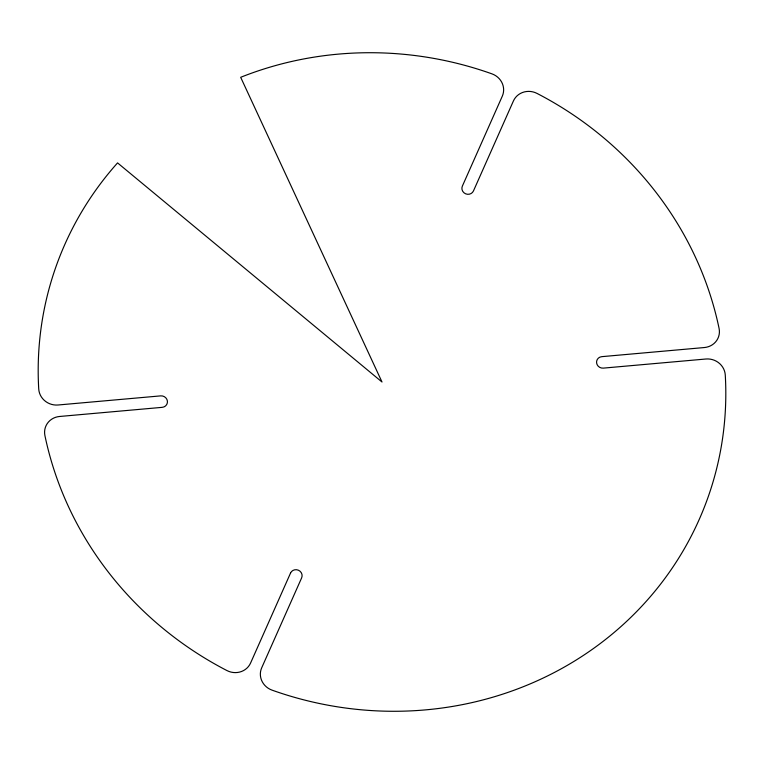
<?xml version="1.0" encoding="UTF-8"?>
<svg xmlns="http://www.w3.org/2000/svg" width="764" height="764" viewBox="0 0 764 764"><rect width="100%" height="100%" fill="white"/><g stroke="black" fill="none" stroke-linecap="round" stroke-linejoin="round"><path stroke-width="1.15" d="M290.549 573.038L250.582 663.037A17.295 16.359 19.4 0 1 226.975 670.582A345.815 327.173 19.4 0 1 44.914 435.547A17.295 16.359 19.4 0 1 59.592 416.476L162.197 407.346A6.055 5.73 19.4 0 0 167.402 401.081A6.055 5.73 19.4 0 0 160.669 395.876L58.064 404.996A17.295 16.359 19.4 0 1 38.725 388.952A345.815 327.173 19.4 0 1 117.56 162.894L382 382L240.679 77.298A345.815 327.173 19.4 0 1 491.959 73.86A17.295 16.359 19.4 0 1 502.311 96.149L462.354 186.139A6.055 5.73 19.4 0 0 465.582 193.789A6.055 5.73 19.4 0 0 473.451 190.962L513.418 100.963A17.295 16.359 19.4 0 1 537.025 93.418A345.815 327.173 19.4 0 1 719.086 328.463A17.295 16.359 19.4 0 1 704.408 347.534L601.803 356.654A6.055 5.73 19.4 0 0 596.598 362.919A6.055 5.73 19.4 0 0 603.331 368.124L705.936 359.004A17.295 16.359 19.4 0 1 725.275 375.048A345.815 327.173 19.4 0 1 272.041 690.14A17.295 16.359 19.4 0 1 261.68 667.851L301.646 577.861A6.055 5.73 19.4 0 0 298.418 570.211A6.055 5.73 19.4 0 0 290.549 573.038"/></g></svg>
